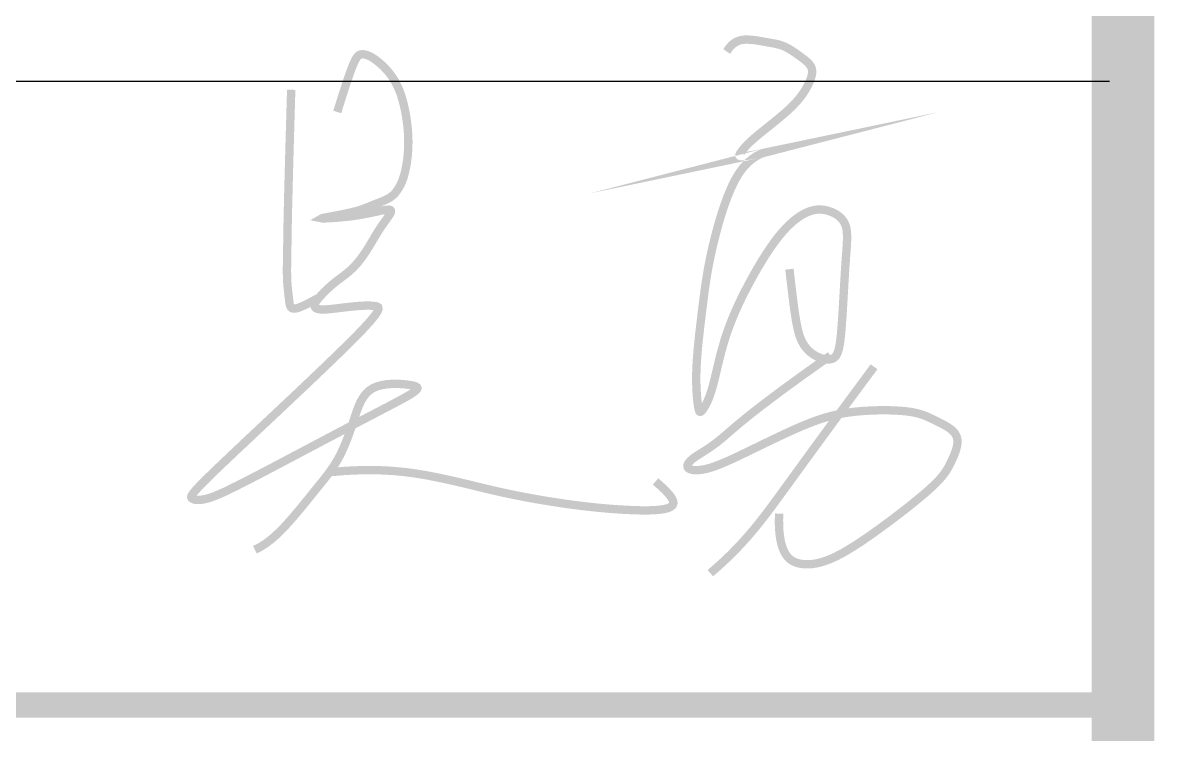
# Model space of a CAD drawing. Extents: x 1169373 to 1354985, y 649019 to 904199.
# Drawn here: x 1292749 to 1294555, y 808848 to 809984 of the extents above; entities that cross this region are included whole.
import ezdxf

# ---------------------------------------------------------------- set-up
doc = ezdxf.new("R2010")
doc.units = 0
doc.header["$LTSCALE"] = 1000
doc.header["$MEASUREMENT"] = 0
doc.layers.add('0-签名', color=2, linetype='Continuous')
doc.layers.add('图框', color=7, linetype='Continuous')

msp = doc.modelspace()

# ---------------------------------------------------------------- linework, layer by layer
at = {"const_width": 100}
msp.add_lwpolyline([(1238604.710297789, 784418.7392821031), (1294504.710297789, 784418.7392821031), (1294504.710297789, 824418.7392821031), (1238604.710297789, 824418.7392821031)], close=True, dxfattribs=at)
at = {"layer": '0-签名', "color": 4, "const_width": 13.33333200047491}
for points in [[(1293872.19589253, 809937.6421011203), (1293876.064619455, 809943.2499194957), (1293880.009453455, 809947.6508535143), (1293884.01952169, 809950.9852389161), (1293888.083951324, 809953.3934114407), (1293892.191869517, 809955.0157068277), (1293896.33240343, 809955.992460817), (1293900.494680226, 809956.4640091477), (1293904.667827066, 809956.57068756), (1293908.840065244, 809956.435629255), (1293912.995992593, 809956.1131572801), (1293917.119301077, 809955.640392145), (1293921.193682661, 809955.0544543591), (1293925.202829309, 809954.3924644314), (1293929.130432989, 809953.6915428714), (1293932.960185662, 809952.9888101885), (1293936.675779296, 809952.321386892), (1293940.267851935, 809951.7126619067), (1293943.754825941, 809951.1310978193), (1293947.162069757, 809950.5314256322), (1293950.514951827, 809949.8683763474), (1293953.838840591, 809949.0966809668), (1293957.159104494, 809948.1710704932), (1293960.501111978, 809947.0462759287), (1293963.890231485, 809945.6770282752), (1293967.343073357, 809944.0334500027), (1293970.841215519, 809942.1472294516), (1293974.357477797, 809940.0654464291), (1293977.864680018, 809937.8351807435), (1293981.335642006, 809935.5035122022), (1293984.743183585, 809933.1175206135), (1293988.060124582, 809930.7242857848), (1293991.259284821, 809928.3708875236), (1293994.311067902, 809926.0905231269), (1293997.176212525, 809923.860859845), (1293999.813041165, 809921.645682417), (1294002.179876294, 809919.4087755819), (1294004.235040388, 809917.1139240792), (1294005.936855921, 809914.7249126482), (1294007.243645366, 809912.2055260277), (1294008.113731199, 809909.5195489569), (1294008.518120348, 809906.639216361), (1294008.478557558, 809903.5705639081), (1294008.029472028, 809900.3280774521), (1294007.20529296, 809896.9262428469), (1294006.04044955, 809893.3795459467), (1294004.569371001, 809889.7024726052), (1294002.826486512, 809885.9095086764), (1294000.846225281, 809882.0151400146), (1293998.646049599, 809878.0271360561), (1293996.175554113, 809873.9264005694), (1293993.367366563, 809869.6871209057), (1293990.154114685, 809865.2834844164), (1293986.468426219, 809860.6896784526), (1293982.242928903, 809855.8798903654), (1293977.410250473, 809850.8283075058), (1293971.903018669, 809845.5091172253), (1293965.6984195, 809839.9175617922), (1293958.951872056, 809834.1331031433), (1293951.863353702, 809828.2562581334), (1293944.632841799, 809822.3875436167), (1293937.46031371, 809816.6274764469), (1293930.545746799, 809811.0765734789), (1293924.089118426, 809805.8353515669), (1293918.290405954, 809801.0043275648), (1293913.302008574, 809796.6605489446), (1293909.086012778, 809792.787185647), (1293905.556926887, 809789.3439382307), (1293902.629259221, 809786.2905072536), (1293900.217518101, 809783.5865932746), (1293898.236211846, 809781.1918968515), (1293896.599848777, 809779.0661185427), (1293895.222937214, 809777.1689589069), (1293894.053562379, 809775.470154842), (1293893.174117094, 809773.9795886049), (1293892.700571085, 809772.7171787928), (1293892.748894074, 809771.7028440026), (1293893.435055786, 809770.9565028307), (1293894.875025946, 809770.4980738746), (1293897.184774277, 809770.3474757309), (1293900.480270504, 809770.5246269965), (1293904.792318732, 809771.0298295772), (1293909.811060588, 809771.7849186157), (1293915.141472083, 809772.6921125633), (1293920.388529225, 809773.6536298717), (1293925.157208023, 809774.5716889921), (1293929.052484487, 809775.3485083765), (1293931.679334625, 809775.886306476), (1293932.642734447, 809776.0873017422), (1293931.663471197, 809775.834758689), (1293928.925577061, 809774.9361260816), (1293924.728895462, 809773.1798987469), (1293919.373269822, 809770.3545715126), (1293913.158543561, 809766.2486392058), (1293906.384560102, 809760.6505966537), (1293899.351162866, 809753.3489386841), (1293892.358195276, 809744.132160124), (1293885.65940895, 809732.8905868953), (1293879.324188292, 809719.9218692988), (1293873.375825905, 809705.6254887293), (1293867.83761439, 809690.4009265824), (1293862.732846347, 809674.6476642533), (1293858.084814379, 809658.7651831367), (1293853.916811086, 809643.1529646282), (1293850.252129071, 809628.210490123), (1293847.09969098, 809614.2512822581), (1293844.410939643, 809601.2450286405), (1293842.122947935, 809589.0754581179), (1293840.172788731, 809577.626299539), (1293838.497534906, 809566.7812817526), (1293837.034259336, 809556.4241336068), (1293835.720034895, 809546.4385839502), (1293834.491934458, 809536.7083616314), (1293833.298968209, 809527.139953931), (1293832.137895575, 809517.7308818615), (1293831.017413286, 809508.5014248668), (1293829.946218078, 809499.4718623917), (1293828.933006685, 809490.6624738803), (1293827.986475838, 809482.0935387773), (1293827.115322274, 809473.7853365272), (1293826.328242724, 809465.7581465739), (1293825.632967503, 809458.0245228967), (1293825.033361243, 809450.5661176137), (1293824.532322157, 809443.3568573763), (1293824.132748456, 809436.3706688368), (1293823.837538355, 809429.5814786475), (1293823.649590065, 809422.9632134602), (1293823.571801799, 809416.4897999276), (1293823.607071768, 809410.1351647015), (1293823.755399509, 809403.8906166136), (1293824.005189841, 809397.8169932152), (1293824.341948907, 809391.9925142365), (1293824.75118285, 809386.4953994086), (1293825.218397812, 809381.4038684618), (1293825.729099935, 809376.7961411268), (1293826.268795364, 809372.7504371341), (1293826.822990239, 809369.3449762146), (1293827.38395483, 809366.6401131196), (1293827.971015911, 809364.6247426855), (1293828.61026438, 809363.2698947688), (1293829.327791138, 809362.5465992264), (1293830.149687084, 809362.4258859152), (1293831.102043118, 809362.8787846925), (1293832.21095014, 809363.8763254146), (1293833.50249905, 809365.3895379388), (1293834.993600395, 809367.402971595), (1293836.664443319, 809369.9552536058), (1293838.486036615, 809373.098530667), (1293840.429389071, 809376.8849494742), (1293842.465509482, 809381.3666567233), (1293844.565406638, 809386.59579911), (1293846.700089332, 809392.6245233299), (1293848.840566355, 809399.5049760788), (1293850.969442958, 809407.2598507969), (1293853.115710234, 809415.7940279042), (1293855.319955735, 809424.9829345642), (1293857.622767011, 809434.7019979412), (1293860.064731616, 809444.8266451996), (1293862.6864371, 809455.2323035033), (1293865.528471017, 809465.7944000162), (1293868.631420918, 809476.3883619028), (1293872.029109763, 809486.915689727), (1293875.728302143, 809497.3821776531), (1293879.72899806, 809507.8196932453), (1293884.031197512, 809518.260104068), (1293888.6349005, 809528.7352776852), (1293893.540107024, 809539.2770816615), (1293898.746817084, 809549.917383561), (1293904.255030679, 809560.6880509477), (1293910.055567459, 809571.5939124402), (1293916.102525666, 809582.5316408708), (1293922.340823194, 809593.3708701265), (1293928.715377934, 809603.9812340938), (1293935.171107777, 809614.2323666591), (1293941.652930616, 809623.9939017092), (1293948.105764343, 809633.1354731306), (1293954.474526849, 809641.52671481), (1293960.71186669, 809649.0657480302), (1293966.801355072, 809655.7646436578), (1293972.734293864, 809661.6639599559), (1293978.501984934, 809666.8042551874), (1293984.095730152, 809671.2260876152), (1293989.506831386, 809674.9700155022), (1293994.726590505, 809678.0765971114), (1293999.746309378, 809680.5863907057), (1294004.563571549, 809682.5380232468), (1294009.201087249, 809683.9623964921), (1294013.687848387, 809684.8884808976), (1294018.052846868, 809685.3452469195), (1294022.325074601, 809685.3616650134), (1294026.533523493, 809684.9667056358), (1294030.70718545, 809684.1893392425), (1294034.875052379, 809683.0585362896), (1294039.047271984, 809681.5940932141), (1294043.158615152, 809679.779110374), (1294047.125008566, 809677.5875141091), (1294050.862378911, 809674.9932307581), (1294054.28665287, 809671.9701866602), (1294057.313757127, 809668.492308155), (1294059.859618365, 809664.5335215811), (1294061.840163269, 809660.0677532781), (1294063.199342843, 809655.0558930674), (1294063.993205384, 809649.4066847012), (1294064.305823509, 809643.0158354138), (1294064.221269835, 809635.77905244), (1294063.823616982, 809627.5920430139), (1294063.196937564, 809618.3505143699), (1294062.425304201, 809607.9501737427), (1294061.592789511, 809596.2867283669), (1294060.7675214, 809583.337967914), (1294059.953848933, 809569.4100118045), (1294059.140176467, 809554.8910618968), (1294058.314908356, 809540.1693200484), (1294057.466448955, 809525.632988117), (1294056.58320262, 809511.6702679613), (1294055.653573704, 809498.6693614385), (1294054.665966565, 809487.0184704066), (1294053.596705827, 809477.0222657848), (1294052.373797206, 809468.6512947347), (1294050.913166685, 809461.7925734789), (1294049.13074025, 809456.3331182409), (1294046.942443885, 809452.1599452432), (1294044.264203576, 809449.1600707086), (1294041.011945308, 809447.2205108596), (1294037.101595065, 809446.22828192), (1294032.494498019, 809446.0906791649), (1294027.333676092, 809446.7961140837), (1294021.807570389, 809448.3532772186), (1294016.104622019, 809450.7708591117), (1294010.413272088, 809454.0575503049), (1294004.921961705, 809458.2220413411), (1293999.819131976, 809463.2730227619), (1293995.293224008, 809469.2191851096), (1293991.473729956, 809476.147438866), (1293988.254346161, 809484.4575742692), (1293985.46982001, 809494.627601497), (1293982.95489889, 809507.1355307276), (1293980.54433019, 809522.4593721385), (1293978.072861298, 809541.0771359076), (1293975.3752396, 809563.4668322128), (1293972.286212485, 809590.1064712318)], [(1293250.61915438, 809841.0382213189), (1293259.128584306, 809868.1897007035), (1293266.008544548, 809889.356518807), (1293271.53061397, 809905.2934723072), (1293275.966371435, 809916.7553578819), (1293279.587395804, 809924.4969722092), (1293282.665265942, 809929.2731119668), (1293285.471560712, 809931.8385738324), (1293288.277858974, 809932.9481544845), (1293291.304189769, 809933.2401172895), (1293294.564382838, 809932.8865923699), (1293298.020718098, 809931.9431765369), (1293301.635475468, 809930.4654666021), (1293305.370934865, 809928.5090593771), (1293309.189376208, 809926.1295516732), (1293313.053079413, 809923.3825403015), (1293316.924324398, 809920.3236220739), (1293320.766962927, 809916.9997558369), (1293324.55113414, 809913.4233485815), (1293328.248549025, 809909.5981693334), (1293331.830918568, 809905.5279871182), (1293335.269953754, 809901.216570963), (1293338.53736557, 809896.6676898928), (1293341.604865003, 809891.8851129342), (1293344.444163038, 809886.872609113), (1293347.034200125, 809881.6383450696), (1293349.382834555, 809876.2080779019), (1293351.50515408, 809870.611962322), (1293353.416246455, 809864.8801530412), (1293355.131199433, 809859.0428047724), (1293356.665100768, 809853.1300722273), (1293358.033038212, 809847.1721101179), (1293359.250099521, 809841.199073156), (1293360.328857819, 809835.2386030046), (1293361.271827735, 809829.3082891303), (1293362.079009267, 809823.4232079497), (1293362.750402416, 809817.5984358803), (1293363.286007181, 809811.8490493392), (1293363.685823563, 809806.1901247433), (1293363.949851563, 809800.63673851), (1293364.078091179, 809795.2039670559), (1293364.072428438, 809789.9059446728), (1293363.942293479, 809784.7530371466), (1293363.699002465, 809779.7546681381), (1293363.353871562, 809774.9202613075), (1293362.918216932, 809770.2592403156), (1293362.403354742, 809765.7810288229), (1293361.820601154, 809761.4950504896), (1293361.181272335, 809757.4107289762), (1293360.495426901, 809753.53528911), (1293359.76809329, 809749.8671603854), (1293359.003042391, 809746.4025734632), (1293358.204045095, 809743.1377590044), (1293357.374872292, 809740.0689476702), (1293356.519294873, 809737.1923701213), (1293355.641083727, 809734.5042570188), (1293354.744009746, 809732.000839024), (1293353.830586739, 809729.6752056814), (1293352.898300197, 809727.5078820734), (1293351.943378532, 809725.4762521657), (1293350.962050154, 809723.5576999245), (1293349.950543475, 809721.7296093156), (1293348.905086905, 809719.9693643049), (1293347.821908855, 809718.2543488588), (1293346.697237737, 809716.561946943), (1293345.522272826, 809714.8742542492), (1293344.268096861, 809713.1922133734), (1293342.900763444, 809711.5214786365), (1293341.386326178, 809709.8677043604), (1293339.690838665, 809708.2365448667), (1293337.780354509, 809706.6336544763), (1293335.620927313, 809705.0646875113), (1293333.178610679, 809703.5352982926), (1293330.435488512, 809702.0495705319), (1293327.437765921, 809700.6053055004), (1293324.247678317, 809699.1987338586), (1293320.927461111, 809697.8260862682), (1293317.539349712, 809696.4835933897), (1293314.145579533, 809695.1674858843), (1293310.808385984, 809693.8739944127), (1293307.590004476, 809692.5993496362), (1293304.526267316, 809691.3397822679), (1293301.547394402, 809690.0915232297), (1293298.557202529, 809688.8508034953), (1293295.459508491, 809687.6138540389), (1293292.158129084, 809686.3769058342), (1293288.556881101, 809685.1361898553), (1293284.559581339, 809683.8879370763), (1293280.07004659, 809682.628378471), (1293275.035470651, 809681.3575141438), (1293269.576555314, 809680.0904207203), (1293263.857379377, 809678.8459439568), (1293258.042021631, 809677.6429296093), (1293252.294560871, 809676.5002234342), (1293246.779075893, 809675.4366711873), (1293241.659645489, 809674.4711186249), (1293237.100348455, 809673.6224115029), (1293233.247032374, 809672.9053123359), (1293230.172619992, 809672.3182506697), (1293227.931802841, 809671.8555728093), (1293226.579272457, 809671.5116250591), (1293226.169720372, 809671.280753723), (1293226.757838122, 809671.1573051062), (1293228.398317239, 809671.1356255129), (1293231.145849259, 809671.2100612476), (1293235.016778315, 809671.3768432838), (1293239.874058945, 809671.639741274), (1293245.542298286, 809672.0044095394), (1293251.846103474, 809672.4765024016), (1293258.610081649, 809673.0616741822), (1293265.658839947, 809673.7655792023), (1293272.816985504, 809674.5938717836), (1293279.909125459, 809675.5522062475), (1293286.781869399, 809676.6377559026), (1293293.36983671, 809677.813770007), (1293299.629649227, 809679.0350168053), (1293305.517928786, 809680.2562645426), (1293310.991297221, 809681.4322814638), (1293316.00637637, 809682.5178358135), (1293320.519788067, 809683.4676958368), (1293324.488154147, 809684.2366297789), (1293327.876897986, 809684.7834893871), (1293330.686649114, 809685.0834604205), (1293332.926838598, 809685.1158121402), (1293334.606897507, 809684.8598138076), (1293335.73625691, 809684.2947346842), (1293336.324347876, 809683.3998440314), (1293336.380601473, 809682.1544111107), (1293335.91444877, 809680.5377051831), (1293334.945693287, 809678.5384186493), (1293333.535628353, 809676.1829364653), (1293331.755919749, 809673.5070667249), (1293329.678233256, 809670.5466175234), (1293327.374234653, 809667.337396955), (1293324.915589722, 809663.9152131145), (1293322.373964243, 809660.3158740964), (1293319.821023997, 809656.5751879954), (1293317.313661427, 809652.7255077307), (1293314.849675624, 809648.7853655206), (1293312.412092342, 809644.7698384085), (1293309.983937333, 809640.6940034368), (1293307.548236351, 809636.5729376491), (1293305.088015151, 809632.4217180883), (1293302.586299484, 809628.2554217974), (1293300.026115104, 809624.0891258194), (1293297.393316923, 809619.9394777032), (1293294.685076481, 809615.8294070206), (1293291.901394477, 809611.7834138492), (1293289.04227161, 809607.8259982666), (1293286.107708578, 809603.9816603503), (1293283.097706081, 809600.2749001781), (1293280.012264817, 809596.7302178274), (1293276.851385484, 809593.3721133758), (1293273.620412216, 809590.2181766547), (1293270.346062879, 809587.2583565108), (1293267.060398775, 809584.4756915445), (1293263.795481205, 809581.8532203563), (1293260.583371472, 809579.3739815465), (1293257.456130875, 809577.0210137154), (1293254.445820716, 809574.7773554634), (1293251.584502297, 809572.6260453911), (1293248.895121431, 809570.5504361064), (1293246.364161975, 809568.5351362455), (1293243.9689923, 809566.5650684527), (1293241.686980776, 809564.625155372), (1293239.495495772, 809562.7003196472), (1293237.371905658, 809560.7754839225), (1293235.293578805, 809558.8355708417), (1293233.237883581, 809556.8655030486), (1293231.189732234, 809554.8558571442), (1293229.164212518, 809552.8198255537), (1293227.183956061, 809550.7762546592), (1293225.271594496, 809548.7439908431), (1293223.44975945, 809546.7418804868), (1293221.741082556, 809544.7887699729), (1293220.168195442, 809542.9035056831), (1293218.753729739, 809541.1049339998), (1293217.51811675, 809539.4081320701), (1293216.472986474, 809537.8131001029), (1293215.62776858, 809536.3160690718), (1293214.991892742, 809534.9132699511), (1293214.574788629, 809533.6009337144), (1293214.385885913, 809532.3752913362), (1293214.434614265, 809531.2325737899), (1293214.730403356, 809530.1690120498), (1293215.288655008, 809529.1842921608), (1293216.14865963, 809528.2919204513), (1293217.355679787, 809527.5088583209), (1293218.954978039, 809526.8520671696), (1293220.991816947, 809526.3385083965), (1293223.511459074, 809525.9851434015), (1293226.559166981, 809525.8089335839), (1293230.180203229, 809525.8268403438), (1293234.395941786, 809526.0467161048), (1293239.132202247, 809526.4399773917), (1293244.290915611, 809526.9689317531), (1293249.774012878, 809527.5958867377), (1293255.48342505, 809528.2831498947), (1293261.321083124, 809528.9930287726), (1293267.188918104, 809529.6878309204), (1293272.988860989, 809530.3298638869), (1293278.633843943, 809530.885832627), (1293284.080803803, 809531.3400317176), (1293289.297678568, 809531.6811531418), (1293294.252406237, 809531.8978888824), (1293298.912924811, 809531.978930923), (1293303.247172289, 809531.9129712459), (1293307.223086671, 809531.6887018346), (1293310.808605959, 809531.2948146717), (1293313.881735409, 809530.6363905781), (1293315.960749319, 809529.2840657254), (1293316.473989242, 809526.7248651228), (1293314.849796733, 809522.4458137791), (1293310.516513345, 809515.9339367041), (1293302.902480635, 809506.6762589068), (1293291.436040156, 809494.159805396), (1293275.545533463, 809477.8716011815), (1293254.954875652, 809457.560184501), (1293230.57027599, 809434.0201465063), (1293203.593517286, 809408.3075915781), (1293175.226382349, 809381.4786240972), (1293146.670653989, 809354.5893484441), (1293119.128115012, 809328.6958689993), (1293093.80054823, 809304.8542901437), (1293071.88973645, 809284.1207162578), (1293054.313204405, 809267.2931936166), (1293040.851444521, 809254.1375360737), (1293031.000691145, 809244.1614993765), (1293024.257178626, 809236.8728392731), (1293020.117141315, 809231.7793115113), (1293018.076813559, 809228.3886718388), (1293017.632429705, 809226.2086760035), (1293018.280224106, 809224.7470797532), (1293019.596934642, 809223.5980770543), (1293021.481313342, 809222.7016147483), (1293023.912615767, 809222.084077895), (1293026.870097478, 809221.7718515546), (1293030.333014037, 809221.7913207874), (1293034.280621008, 809222.1688706531), (1293038.692173949, 809222.9308862119), (1293043.546928425, 809224.1037525235), (1293048.865316437, 809225.7264188515), (1293054.83247575, 809227.8880912677), (1293061.674720568, 809230.6905400477), (1293069.618365097, 809234.2355354667), (1293078.889723542, 809238.6248478004), (1293089.715110107, 809243.9602473235), (1293102.320838999, 809250.3435043116), (1293116.933224422, 809257.87638904), (1293133.660079813, 809266.598478838), (1293152.135215529, 809276.3005792507), (1293171.873941161, 809286.7113028775), (1293192.391566299, 809297.5592623173), (1293213.203400532, 809308.5730701698), (1293233.82475345, 809319.4813390338), (1293253.770934644, 809330.0126815086), (1293272.557253702, 809339.8957101934), (1293289.784516902, 809348.9114933308), (1293305.395517269, 809357.0509217376), (1293319.418544515, 809364.3573418724), (1293331.881888353, 809370.8741001956), (1293342.813838495, 809376.6445431666), (1293352.242684653, 809381.712017245), (1293360.19671654, 809386.1198688907), (1293366.704223867, 809389.9114445633), (1293371.789724176, 809393.1335458973), (1293375.462646324, 809395.8467952289), (1293377.728646994, 809398.1152700695), (1293378.593382873, 809400.0030479297), (1293378.062510643, 809401.5742063214), (1293376.14168699, 809402.8928227552), (1293372.8365686, 809404.0229747429), (1293368.152812157, 809405.0287397952), (1293362.146052441, 809405.9424707793), (1293355.071836616, 809406.6696219867), (1293347.235689943, 809407.083923064), (1293338.943137681, 809407.0591036588), (1293330.49970509, 809406.468893418), (1293322.21091743, 809405.1870219886), (1293314.382299961, 809403.0872190179), (1293307.319377942, 809400.0432141529), (1293301.252867164, 809395.9714554338), (1293296.114245535, 809390.9592644725), (1293291.760181494, 809385.1366812737), (1293288.047343479, 809378.6337458423), (1293284.83239993, 809371.580498183), (1293281.972019284, 809364.1069783013), (1293279.322869982, 809356.343226201), (1293276.74162046, 809348.4192818879), (1293274.105998594, 809340.4510505017), (1293271.377970003, 809332.4978977231), (1293268.540559741, 809324.6050543688), (1293265.576792863, 809316.8177512545), (1293262.469694424, 809309.181219197), (1293259.202289479, 809301.7406890119), (1293255.757603081, 809294.5413915153), (1293252.118660286, 809287.6285575241), (1293248.27540166, 809281.0313985281), (1293244.245429815, 809274.7150487156), (1293240.053262874, 809268.6286229488), (1293235.72341896, 809262.7212360905), (1293231.280416197, 809256.9420030023), (1293226.748772707, 809251.2400385473), (1293222.153006616, 809245.5644575875), (1293217.517636044, 809239.8643749853), (1293212.857277705, 809234.0953448644), (1293208.146942669, 809228.238678394), (1293203.351740591, 809222.2821260049), (1293198.436781131, 809216.2134381275), (1293193.367173944, 809210.0203651931), (1293188.108028689, 809203.6906576316), (1293182.624455024, 809197.212065874), (1293176.881562606, 809190.5723403507), (1293170.847918382, 809183.7827891315), (1293164.50591846, 809176.9489508389), (1293157.841416236, 809170.1999217347), (1293150.840265109, 809163.6647980815), (1293143.488318474, 809157.4726761404), (1293135.77142973, 809151.752652173), (1293127.675452271, 809146.6338224417), (1293119.186239498, 809142.2452832077)], [(1293177.145749908, 809876.4935127984), (1293175.197328608, 809809.1284343725), (1293173.729597652, 809756.0898281134), (1293172.6700102, 809715.3947157833), (1293171.946019408, 809685.0601191445), (1293171.485078433, 809663.1030599588), (1293171.214640433, 809647.5405599886), (1293171.062158565, 809636.3896409954), (1293170.955085985, 809627.667324742), (1293170.835669335, 809619.718111581), (1293170.70532919, 809612.19641623), (1293170.580279612, 809605.0841319977), (1293170.476734658, 809598.3631521926), (1293170.410908389, 809592.0153701225), (1293170.399014864, 809586.0226790967), (1293170.457268144, 809580.366972423), (1293170.601882288, 809575.0301434105), (1293170.842974838, 809569.9946063223), (1293171.166277269, 809565.2448592401), (1293171.551424536, 809560.7659212012), (1293171.978051597, 809556.5428112427), (1293172.425793407, 809552.5605484011), (1293172.874284924, 809548.8041517133), (1293173.303161104, 809545.2586402165), (1293173.692056903, 809541.9090329475), (1293174.039403155, 809538.7535254079), (1293174.418814202, 809535.8430189571), (1293174.922700264, 809533.2415914192), (1293175.643471557, 809531.0133206184), (1293176.673538302, 809529.2222843793), (1293178.105310717, 809527.9325605255), (1293180.031199021, 809527.2082268813), (1293182.543613434, 809527.113361271), (1293185.690959041, 809527.6790603764), (1293189.3456204, 809528.8044963087), (1293193.335976936, 809530.3558600371), (1293197.490408075, 809532.1993425308), (1293201.63729324, 809534.2011347589), (1293205.605011858, 809536.2274276906), (1293209.221943353, 809538.1444122951), (1293212.31646715, 809539.818279541), (1293214.760025026, 809541.1453745362), (1293216.596308164, 809542.1426589409), (1293217.912070097, 809542.8572485537), (1293218.794064361, 809543.3362591733), (1293219.329044487, 809543.6268065983), (1293219.603764012, 809543.7760066272), (1293219.704976468, 809543.8309750588), (1293219.719435391, 809543.8388276921), (1293219.719435391, 809543.8388276921), (1293219.719435391, 809543.8388276921), (1293219.719435391, 809543.8388276921), (1293219.719435391, 809543.8388276921), (1293219.719435391, 809543.8388276921), (1293219.719435391, 809543.8388276921), (1293219.719435391, 809543.8388276921), (1293219.719435391, 809543.8388276921)], [(1294037.596461825, 809452.1614526865), (1293993.848625943, 809421.1484931972), (1293958.687823097, 809395.5399477502), (1293930.960224785, 809374.6912262012), (1293909.512002507, 809357.9577384073), (1293893.189327761, 809344.6948942245), (1293880.838372047, 809334.2581035091), (1293871.305306863, 809326.0027761176), (1293863.436303708, 809319.2843219062), (1293856.269355623, 809313.547476095), (1293849.609741804, 809308.5942753622), (1293843.454562992, 809304.3160817489), (1293837.800919927, 809300.6042572967), (1293832.645913348, 809297.3501640473), (1293827.986643993, 809294.4451640424), (1293823.820212604, 809291.7806193236), (1293820.143719919, 809289.2478919324), (1293816.960064907, 809286.76127849), (1293814.295339459, 809284.3268139338), (1293812.181433692, 809281.9734677813), (1293810.650237729, 809279.7302095498), (1293809.733641687, 809277.6260087559), (1293809.463535686, 809275.6898349173), (1293809.871809846, 809273.9506575513), (1293810.990354287, 809272.4374461748), (1293812.839945936, 809271.1801362162), (1293815.396908953, 809270.2125267497), (1293818.62645431, 809269.5693827606), (1293822.493792973, 809269.2854692346), (1293826.964135914, 809269.3955511568), (1293832.002694101, 809269.9343935129), (1293837.574678503, 809270.9367612886), (1293843.645300089, 809272.4374194684), (1293850.185084966, 809274.4590619107), (1293857.185819785, 809276.9760979627), (1293864.644606332, 809279.9508658432), (1293872.558546395, 809283.3457037719), (1293880.924741762, 809287.1229499682), (1293889.74029422, 809291.244942651), (1293899.002305557, 809295.67402004), (1293908.70787756, 809300.3725203545), (1293918.833335089, 809305.2950565048), (1293929.271895291, 809310.3653401659), (1293939.895998389, 809315.4993577037), (1293950.578084602, 809320.6130954841), (1293961.190594151, 809325.6225398731), (1293971.605967257, 809330.4436772364), (1293981.696644139, 809334.9924939402), (1293991.33506502, 809339.1849763504), (1294000.429425452, 809342.9559414623), (1294009.030942331, 809346.3155287899), (1294017.226587882, 809349.2927084757), (1294025.103334335, 809351.9164506631), (1294032.748153916, 809354.2157254954), (1294040.248018852, 809356.2195031153), (1294047.689901371, 809357.9567536662), (1294055.160773702, 809359.4564472908), (1294062.728764217, 809360.7446571811), (1294070.38662587, 809361.8358687212), (1294078.108267763, 809362.7416703439), (1294085.867598995, 809363.4736504821), (1294093.638528666, 809364.0433975685), (1294101.394965878, 809364.4625000363), (1294109.11081973, 809364.7425463177), (1294116.759999322, 809364.895124846), (1294124.312548074, 809364.9289268932), (1294131.723046684, 809364.8410550904), (1294138.942210165, 809364.6257149087), (1294145.920753535, 809364.277111818), (1294152.609391809, 809363.7894512893), (1294158.958840002, 809363.1569387935), (1294164.919813131, 809362.3737798008), (1294170.443026211, 809361.4341797818), (1294175.499971068, 809360.3357242196), (1294180.145246777, 809359.0895186426), (1294184.45422922, 809357.7100485923), (1294188.502294282, 809356.2117996096), (1294192.364817847, 809354.6092572353), (1294196.117175798, 809352.9169070107), (1294199.83474402, 809351.1492344766), (1294203.592898396, 809349.320725174), (1294207.443339088, 809347.4429674837), (1294211.343063367, 809345.5159611445), (1294215.225392781, 809343.5368087356), (1294219.023648879, 809341.5026128356), (1294222.671153209, 809339.4104760237), (1294226.101227319, 809337.2575008784), (1294229.247192759, 809335.0407899787), (1294232.042371075, 809332.7574459034), (1294234.432646349, 809330.4021571832), (1294236.414152781, 809327.9599561557), (1294237.995587107, 809325.4134611109), (1294239.185646059, 809322.7452903384), (1294239.993026372, 809319.938062128), (1294240.426424779, 809316.9743947691), (1294240.494538013, 809313.836906552), (1294240.206062809, 809310.5082157656), (1294239.575011153, 809306.9801145109), (1294238.636656042, 809303.2810901318), (1294237.431585728, 809299.448803783), (1294236.00038846, 809295.5209166192), (1294234.38365249, 809291.5350897951), (1294232.621966068, 809287.5289844655), (1294230.755917444, 809283.5402617852), (1294228.82609487, 809279.6065829088), (1294226.84409562, 809275.7443641044), (1294224.705553068, 809271.8850420957), (1294222.277109613, 809267.9388087183), (1294219.425407651, 809263.8158558096), (1294216.017089582, 809259.4263752057), (1294211.918797803, 809254.6805587435), (1294206.997174712, 809249.4885982593), (1294201.118862709, 809243.76068559), (1294194.195439642, 809237.437914329), (1294186.318225177, 809230.5849850989), (1294177.623474427, 809223.2975002801), (1294168.24744251, 809215.6710622519), (1294158.326384539, 809207.801273394), (1294147.996555632, 809199.7837360866), (1294137.394210905, 809191.7140527094), (1294126.655605472, 809183.6878256422), (1294115.905881723, 809175.7987258596), (1294105.225731145, 809168.1326987137), (1294094.684732498, 809160.7737581515), (1294084.352464541, 809153.8059181204), (1294074.298506036, 809147.3131925674), (1294064.592435743, 809141.3795954391), (1294055.303832422, 809136.0891406833), (1294046.502274832, 809131.525842246), (1294038.240913406, 809127.7505377311), (1294030.507185264, 809124.7313593653), (1294023.272099197, 809122.4132630316), (1294016.506663998, 809120.7412046135), (1294010.181888457, 809119.6601399939), (1294004.268781367, 809119.1150250557), (1293998.73835152, 809119.0508156825), (1293993.561607706, 809119.4124677569), (1293988.714390527, 809120.1613538217), (1293984.191867825, 809121.3245130583), (1293979.99403925, 809122.9454013068), (1293976.120904452, 809125.067474408), (1293972.572463083, 809127.7341882024), (1293969.348714792, 809130.9889985305), (1293966.449659231, 809134.8753612334), (1293963.87529605, 809139.436732151), (1293961.627557624, 809144.705944446), (1293959.716107223, 809150.6733405701), (1293958.15254084, 809157.3186402958), (1293956.948454472, 809164.6215633965), (1293956.115444111, 809172.5618296455), (1293955.665105752, 809181.1191588159), (1293955.609035389, 809190.2732706809), (1293955.958829017, 809200.0038850134)], [(1294107.3594388, 809434.3621006241), (1294064.006998968, 809375.7125056639), (1294028.947624127, 809327.992203971), (1294001.006531031, 809289.734228206), (1293979.00893643, 809259.4716110291), (1293961.780057076, 809235.7373851017), (1293948.145109721, 809217.0645830835), (1293936.929311116, 809201.986237636), (1293926.957878013, 809189.0353814192), (1293917.24167696, 809176.9772291753), (1293907.534173688, 809165.5057239725), (1293897.774483726, 809154.5469909598), (1293887.901722603, 809144.0271552863), (1293877.855005844, 809133.8723421014), (1293867.57344898, 809124.0086765544), (1293856.996167537, 809114.3622837946), (1293846.062277044, 809104.859288971)], [(1293235.059470239, 809265.7567403301), (1293264.432071525, 809268.2556817135), (1293291.144549358, 809269.371573781), (1293315.425462521, 809269.3029648372), (1293337.503369796, 809268.2484031868), (1293357.606829965, 809266.4064371343), (1293375.964401813, 809263.9756149842), (1293392.80464412, 809261.1544850409), (1293408.356115669, 809258.1415956098), (1293422.840170937, 809255.1035186752), (1293436.449347165, 809252.0789209456), (1293449.368977288, 809249.07449281), (1293461.784394242, 809246.0969246576), (1293473.880930962, 809243.1529068771), (1293485.843920382, 809240.2491298575), (1293497.858695439, 809237.3922839876), (1293510.110589066, 809234.5890596566), (1293522.740843767, 809231.8472308131), (1293535.714340317, 809229.178905645), (1293548.951869057, 809226.5972759001), (1293562.374220332, 809224.1155333255), (1293575.902184483, 809221.7468696694), (1293589.456551854, 809219.5044766789), (1293602.958112786, 809217.4015461021), (1293616.327657622, 809215.4512696863), (1293629.498235185, 809213.6646406067), (1293642.451928214, 809212.0438577487), (1293655.183077928, 809210.5889214255), (1293667.686025547, 809209.29983195), (1293679.955112288, 809208.1765896349), (1293691.984679373, 809207.2191947933), (1293703.769068019, 809206.4276477384), (1293715.302619446, 809205.8019487824), (1293726.550914584, 809205.3501078499), (1293737.364493217, 809205.1121733069), (1293747.565134836, 809205.1362031299), (1293756.974618936, 809205.4702552961), (1293765.414725011, 809206.1623877824), (1293772.707232554, 809207.2606585656), (1293778.673921057, 809208.8131256228), (1293783.136570017, 809210.8678469307), (1293785.946818387, 809213.4731945259), (1293787.075742965, 809216.6787966822), (1293786.524280011, 809220.5345957332), (1293784.293365785, 809225.090534012), (1293780.383936547, 809230.3965538527), (1293774.796928555, 809236.502597588), (1293767.533278071, 809243.458607552), (1293758.593921352, 809251.3145260777)]]:
    msp.add_lwpolyline(points, dxfattribs=at)
at = {"layer": '图框', "color": 0}
msp.add_line((1288804.710297789, 809890.490042375), (1294482.866464132, 809890.490042375), dxfattribs=at)
at = {"layer": '图框', "color": 4, "const_width": 98.59051702045936}
msp.add_lwpolyline([(1288804.710297789, 824418.7392821031), (1294504.710297789, 824418.7392821031), (1294504.710297789, 784418.7392821031), (1288804.710297789, 784418.7392821031)], close=True, dxfattribs=at)
at = {"layer": '图框', "color": 0, "const_width": 40.338}
msp.add_lwpolyline([(1288804.710297789, 808894.490042375), (1294482.866464132, 808894.490042375)], dxfattribs=at)

doc.saveas('drawing.dxf')
